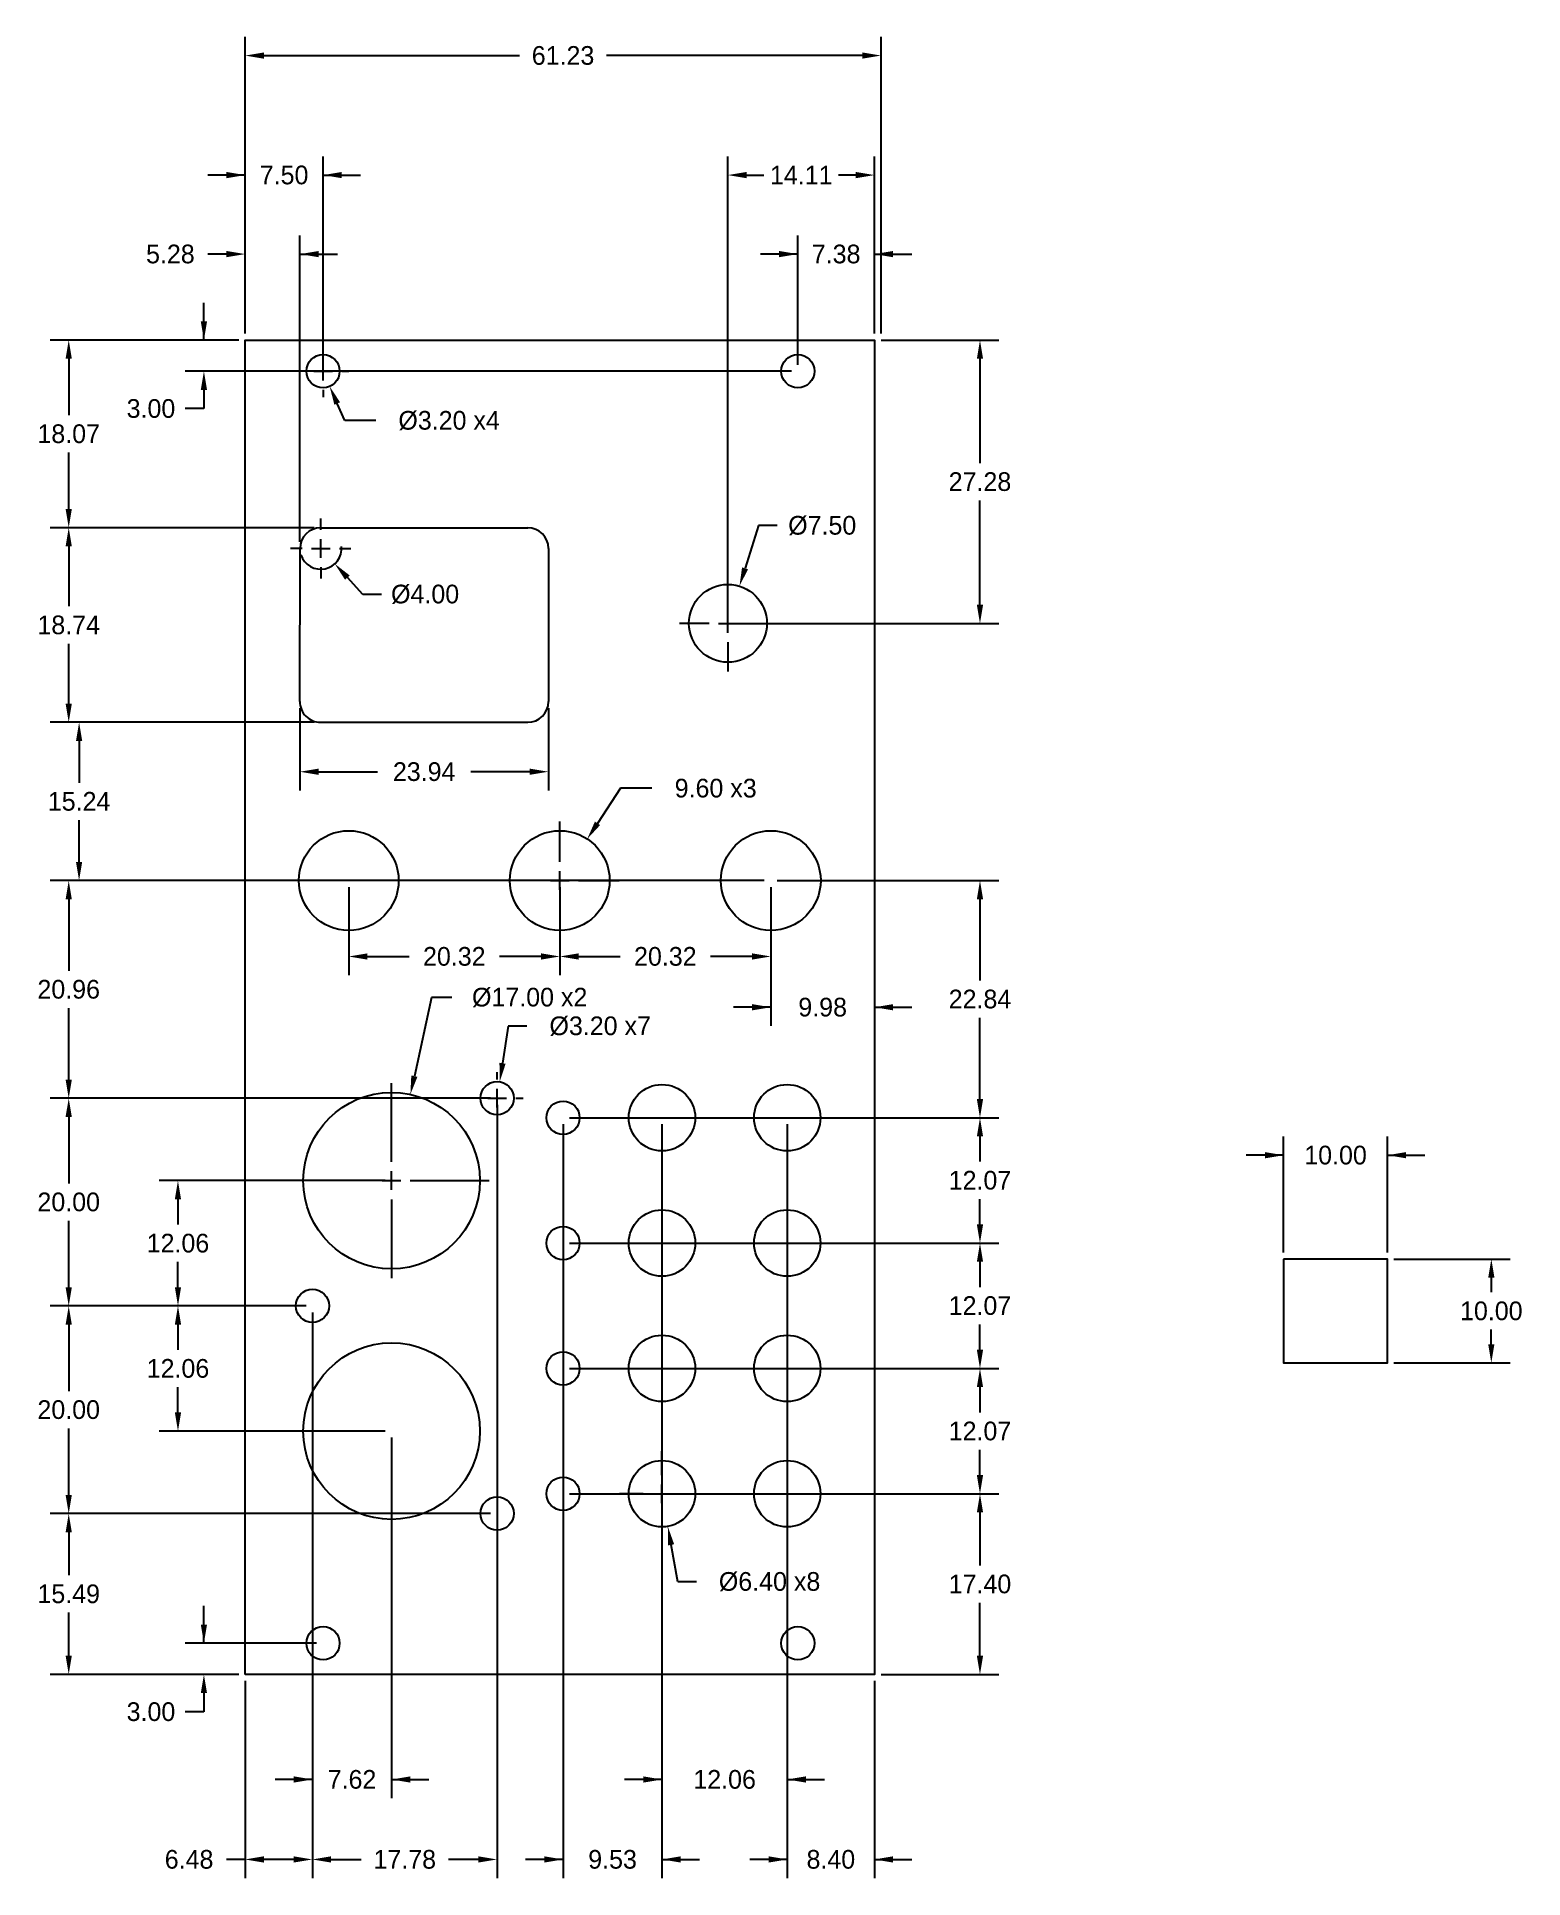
# Model space of a CAD drawing. Header units: millimetres. Extents: x -20 to 123, y -20 to 158.
import ezdxf

# ---------------------------------------------------------------- set-up
doc = ezdxf.new("R2010")
doc.units = ezdxf.units.MM
doc.header["$MEASUREMENT"] = 0
for name, color, linetype in [('Dimensions', 1, 'Continuous'), ('Panel', 7, 'Continuous'), ('ScaleHelp', 3, 'Continuous')]:
    doc.layers.add(name, color=color, linetype=linetype)
doc.dimstyles.get("Standard").update_dxf_attribs({"dimscale": 10, "dimtxt": 0.18, "dimasz": 0.18, "dimexe": 0.18, "dimexo": 0.0625, "dimgap": 0.09, "dimtad": 0, "dimtih": 1, "dimtoh": 1, "dimzin": 0, "dimdsep": 46, "dimtxsty": 'Standard', "dimcen": -0.09, "dimadec": 0, "dimazin": 0, "dimtfac": 1, "dimtdec": 4, "dimtofl": 0, "dimtmove": 0, "dimatfit": 3, "dimfxl": 1, "dimtolj": 1, "dimtzin": 0, "dimarcsym": 0})

# ---------------------------------------------------------------- blocks, each defined once
blk = doc.blocks.new('*D53')
at = {"layer": 'Defpoints', "color": 0}
for p in [(110, 50), (100, 40), (110, 40)]:
    blk.add_point(p, dxfattribs=at)
at = {"layer": 'ScaleHelp', "color": 0, "lineweight": -2}
for p, q in [((100, 40.625), (100, 51.8)), ((110, 40.625), (110, 51.8)), ((100, 50), (96.4, 50)), ((110, 50), (113.6, 50))]:
    blk.add_line(p, q, dxfattribs=at)
at = {"layer": 'ScaleHelp', "color": 0}
for points in [[(98.2, 49.7), (98.2, 50.3), (100, 50)], [(111.8, 50.3), (111.8, 49.7), (110, 50)]]:
    blk.add_solid(points, dxfattribs=at)
at = {"layer": 'ScaleHelp', "color": 0, "insert": (105, 50), "char_height": 1.8, "attachment_point": 5}
blk.add_mtext('\\A1;10.00', dxfattribs=at)
blk = doc.blocks.new('*D54')
at = {"layer": 'Defpoints', "color": 0}
for p in [(110, 40), (110, 30), (120, 30)]:
    blk.add_point(p, dxfattribs=at)
at = {"layer": 'ScaleHelp', "color": 0, "lineweight": -2}
for p, q in [((110.625, 40), (121.8, 40)), ((120, 38.2), (120, 36.8)), ((120, 31.8), (120, 33.2)), ((110.625, 30), (121.8, 30))]:
    blk.add_line(p, q, dxfattribs=at)
at = {"layer": 'ScaleHelp', "color": 0}
for points in [[(120.3, 38.2), (119.7, 38.2), (120, 40)], [(119.7, 31.8), (120.3, 31.8), (120, 30)]]:
    blk.add_solid(points, dxfattribs=at)
at = {"layer": 'ScaleHelp', "color": 0, "insert": (120, 35), "char_height": 1.8, "attachment_point": 5}
blk.add_mtext('\\A1;10.00', dxfattribs=at)
blk = doc.blocks.new('*D64')
at = {"layer": 'Defpoints', "color": 0}
for p in [(60.6, 136.78), (60.6, 128.5), (53.22, 125.5)]:
    blk.add_point(p, dxfattribs=at)
at = {"layer": 'Dimensions', "color": 0, "lineweight": -2}
for p, q in [((53.22, 126.12), (53.22, 138.58)), ((60.6, 129.12), (60.6, 138.58)), ((53.22, 136.78), (49.62, 136.78)), ((60.6, 136.78), (64.2, 136.78))]:
    blk.add_line(p, q, dxfattribs=at)
at = {"layer": 'Dimensions', "color": 0}
for points in [[(51.42, 136.48), (51.42, 137.08), (53.22, 136.78)], [(62.4, 137.08), (62.4, 136.48), (60.6, 136.78)]]:
    blk.add_solid(points, dxfattribs=at)
at = {"layer": 'Dimensions', "color": 0, "insert": (56.91, 136.78), "char_height": 1.8, "attachment_point": 5}
blk.add_mtext('\\A1;7.38', dxfattribs=at)
blk = doc.blocks.new('*D65')
at = {"layer": 'Defpoints', "color": 0}
for p in [(60.6, 144.39), (60.6, 128.5), (46.49, 101.22)]:
    blk.add_point(p, dxfattribs=at)
at = {"layer": 'Dimensions', "color": 0, "lineweight": -2}
for p, q in [((46.49, 101.84), (46.49, 146.19)), ((60.6, 129.12), (60.6, 146.19)), ((48.29, 144.39), (49.95, 144.39)), ((58.8, 144.39), (57.15, 144.39))]:
    blk.add_line(p, q, dxfattribs=at)
at = {"layer": 'Dimensions', "color": 0}
for points in [[(48.29, 144.69), (48.29, 144.09), (46.49, 144.39)], [(58.8, 144.09), (58.8, 144.69), (60.6, 144.39)]]:
    blk.add_solid(points, dxfattribs=at)
at = {"layer": 'Dimensions', "color": 0, "insert": (53.55, 144.39), "char_height": 1.8, "attachment_point": 5}
blk.add_mtext('\\A1;14.11', dxfattribs=at)
blk = doc.blocks.new('*D66')
at = {"layer": 'Defpoints', "color": 0}
for p in [(0, 136.78), (0, 128.5), (5.28, 108.43)]:
    blk.add_point(p, dxfattribs=at)
at = {"layer": 'Dimensions', "color": 0, "lineweight": -2}
for p, q in [((0, 129.12), (0, 138.58)), ((5.28, 109.06), (5.28, 138.58)), ((-1.8, 136.78), (-3.6, 136.78)), ((5.28, 136.78), (8.88, 136.78))]:
    blk.add_line(p, q, dxfattribs=at)
at = {"layer": 'Dimensions', "color": 0}
for points in [[(-1.8, 136.48), (-1.8, 137.08), (0, 136.78)], [(7.08, 137.08), (7.08, 136.48), (5.28, 136.78)]]:
    blk.add_solid(points, dxfattribs=at)
at = {"layer": 'Dimensions', "color": 0, "insert": (-7.2, 136.78), "char_height": 1.8, "attachment_point": 5}
blk.add_mtext('\\A1;5.28', dxfattribs=at)
blk = doc.blocks.new('*D67')
at = {"layer": 'Defpoints', "color": 0}
for p in [(7.5, 144.39), (0, 128.5), (7.5, 125.5)]:
    blk.add_point(p, dxfattribs=at)
at = {"layer": 'Dimensions', "color": 0, "lineweight": -2}
for p, q in [((0, 129.12), (0, 146.19)), ((7.5, 126.12), (7.5, 146.19)), ((0, 144.39), (-3.6, 144.39)), ((7.5, 144.39), (11.1, 144.39))]:
    blk.add_line(p, q, dxfattribs=at)
at = {"layer": 'Dimensions', "color": 0}
for points in [[(-1.8, 144.09), (-1.8, 144.69), (0, 144.39)], [(9.3, 144.69), (9.3, 144.09), (7.5, 144.39)]]:
    blk.add_solid(points, dxfattribs=at)
at = {"layer": 'Dimensions', "color": 0, "insert": (3.75, 144.39), "char_height": 1.8, "attachment_point": 5}
blk.add_mtext('\\A1;7.50', dxfattribs=at)
blk = doc.blocks.new('*D69')
at = {"layer": 'Defpoints', "color": 0}
for p in [(5.27, 93.69), (29.2, 93.69), (29.2, 86.93)]:
    blk.add_point(p, dxfattribs=at)
at = {"layer": 'Dimensions', "color": 0, "lineweight": -2}
for p, q in [((5.27, 93.06), (5.27, 85.13)), ((29.2, 93.06), (29.2, 85.13)), ((7.07, 86.93), (12.74, 86.93)), ((27.4, 86.93), (21.74, 86.93))]:
    blk.add_line(p, q, dxfattribs=at)
at = {"layer": 'Dimensions', "color": 0}
for points in [[(7.07, 87.23), (7.07, 86.63), (5.27, 86.93)], [(27.4, 86.63), (27.4, 87.23), (29.2, 86.93)]]:
    blk.add_solid(points, dxfattribs=at)
at = {"layer": 'Dimensions', "color": 0, "insert": (17.24, 86.93), "char_height": 1.8, "attachment_point": 5}
blk.add_mtext('\\A1;23.94', dxfattribs=at)
blk = doc.blocks.new('*D70')
at = {"layer": 'Defpoints', "color": 0}
for p in [(0, 128.5), (-3.97, 125.5), (53.22, 125.5)]:
    blk.add_point(p, dxfattribs=at)
at = {"layer": 'Dimensions', "color": 0, "lineweight": -2}
for p, q in [((-3.97, 128.5), (-3.97, 132.1)), ((-0.62, 128.5), (-5.77, 128.5)), ((52.6, 125.5), (-5.77, 125.5)), ((-3.97, 123.7), (-3.97, 121.9)), ((-3.97, 121.9), (-5.77, 121.9))]:
    blk.add_line(p, q, dxfattribs=at)
at = {"layer": 'Dimensions', "color": 0}
for points in [[(-4.27, 130.3), (-3.67, 130.3), (-3.97, 128.5)], [(-3.67, 123.7), (-4.27, 123.7), (-3.97, 125.5)]]:
    blk.add_solid(points, dxfattribs=at)
at = {"layer": 'Dimensions', "color": 0, "insert": (-9.07, 121.9), "char_height": 1.8, "attachment_point": 5}
blk.add_mtext('\\A1;3.00', dxfattribs=at)
blk = doc.blocks.new('*D71')
at = {"layer": 'Defpoints', "color": 0}
for p in [(60.6, 128.5), (70.76, 128.5), (46.49, 101.22)]:
    blk.add_point(p, dxfattribs=at)
at = {"layer": 'Dimensions', "color": 0, "lineweight": -2}
for p, q in [((61.23, 128.5), (72.56, 128.5)), ((70.76, 126.7), (70.76, 116.66)), ((70.76, 103.02), (70.76, 113.06)), ((47.11, 101.22), (72.56, 101.22))]:
    blk.add_line(p, q, dxfattribs=at)
at = {"layer": 'Dimensions', "color": 0}
for points in [[(71.06, 126.7), (70.46, 126.7), (70.76, 128.5)], [(70.46, 103.02), (71.06, 103.02), (70.76, 101.22)]]:
    blk.add_solid(points, dxfattribs=at)
at = {"layer": 'Dimensions', "color": 0, "insert": (70.76, 114.86), "char_height": 1.8, "attachment_point": 5}
blk.add_mtext('\\A1;27.28', dxfattribs=at)
blk = doc.blocks.new('*D72')
at = {"layer": 'Defpoints', "color": 0}
for p in [(0, 128.5), (-16.99, 110.43), (7.28, 110.43)]:
    blk.add_point(p, dxfattribs=at)
at = {"layer": 'Dimensions', "color": 0, "lineweight": -2}
for p, q in [((-0.62, 128.5), (-18.79, 128.5)), ((-16.99, 126.7), (-16.99, 121.27)), ((-16.99, 112.23), (-16.99, 117.67)), ((6.66, 110.43), (-18.79, 110.43))]:
    blk.add_line(p, q, dxfattribs=at)
at = {"layer": 'Dimensions', "color": 0}
for points in [[(-16.69, 126.7), (-17.29, 126.7), (-16.99, 128.5)], [(-17.29, 112.23), (-16.69, 112.23), (-16.99, 110.43)]]:
    blk.add_solid(points, dxfattribs=at)
at = {"layer": 'Dimensions', "color": 0, "insert": (-16.99, 119.47), "char_height": 1.8, "attachment_point": 5}
blk.add_mtext('\\A1;18.07', dxfattribs=at)
blk = doc.blocks.new('*D73')
at = {"layer": 'Defpoints', "color": 0}
for p in [(4.28, 110.43), (-16.99, 91.69), (7.27, 91.69)]:
    blk.add_point(p, dxfattribs=at)
at = {"layer": 'Dimensions', "color": 0, "lineweight": -2}
for p, q in [((3.66, 110.43), (-18.79, 110.43)), ((-16.99, 108.63), (-16.99, 102.86)), ((-16.99, 93.49), (-16.99, 99.26)), ((6.64, 91.69), (-18.79, 91.69))]:
    blk.add_line(p, q, dxfattribs=at)
at = {"layer": 'Dimensions', "color": 0}
for points in [[(-16.69, 108.63), (-17.29, 108.63), (-16.99, 110.43)], [(-17.29, 93.49), (-16.69, 93.49), (-16.99, 91.69)]]:
    blk.add_solid(points, dxfattribs=at)
at = {"layer": 'Dimensions', "color": 0, "insert": (-16.99, 101.06), "char_height": 1.8, "attachment_point": 5}
blk.add_mtext('\\A1;18.74', dxfattribs=at)
blk = doc.blocks.new('*D74')
at = {"layer": 'Defpoints', "color": 0}
for p in [(7.27, 91.69), (-15.99, 76.45), (50.62, 76.45)]:
    blk.add_point(p, dxfattribs=at)
at = {"layer": 'Dimensions', "color": 0, "lineweight": -2}
for p, q in [((6.64, 91.69), (-17.79, 91.69)), ((-15.99, 89.89), (-15.99, 85.87)), ((-15.99, 78.25), (-15.99, 82.27)), ((49.99, 76.45), (-17.79, 76.45))]:
    blk.add_line(p, q, dxfattribs=at)
at = {"layer": 'Dimensions', "color": 0}
for points in [[(-15.69, 89.89), (-16.29, 89.89), (-15.99, 91.69)], [(-16.29, 78.25), (-15.69, 78.25), (-15.99, 76.45)]]:
    blk.add_solid(points, dxfattribs=at)
at = {"layer": 'Dimensions', "color": 0, "insert": (-15.99, 84.07), "char_height": 1.8, "attachment_point": 5}
blk.add_mtext('\\A1;15.24', dxfattribs=at)
blk = doc.blocks.new('*D77')
at = {"layer": 'Defpoints', "color": 0}
for p in [(50.62, 76.45), (-16.99, 55.49), (24.26, 55.49)]:
    blk.add_point(p, dxfattribs=at)
at = {"layer": 'Dimensions', "color": 0, "lineweight": -2}
for p, q in [((49.99, 76.45), (-18.79, 76.45)), ((-16.99, 74.65), (-16.99, 67.77)), ((-16.99, 57.29), (-16.99, 64.17)), ((23.64, 55.49), (-18.79, 55.49))]:
    blk.add_line(p, q, dxfattribs=at)
at = {"layer": 'Dimensions', "color": 0}
for points in [[(-16.69, 74.65), (-17.29, 74.65), (-16.99, 76.45)], [(-17.29, 57.29), (-16.69, 57.29), (-16.99, 55.49)]]:
    blk.add_solid(points, dxfattribs=at)
at = {"layer": 'Dimensions', "color": 0, "insert": (-16.99, 65.97), "char_height": 1.8, "attachment_point": 5}
blk.add_mtext('\\A1;20.96', dxfattribs=at)
blk = doc.blocks.new('*D78')
at = {"layer": 'Defpoints', "color": 0}
for p in [(24.26, 55.49), (-16.99, 35.49), (6.48, 35.49)]:
    blk.add_point(p, dxfattribs=at)
at = {"layer": 'Dimensions', "color": 0, "lineweight": -2}
for p, q in [((23.64, 55.49), (-18.79, 55.49)), ((-16.99, 53.69), (-16.99, 47.29)), ((-16.99, 37.29), (-16.99, 43.69)), ((5.86, 35.49), (-18.79, 35.49))]:
    blk.add_line(p, q, dxfattribs=at)
at = {"layer": 'Dimensions', "color": 0}
for points in [[(-16.69, 53.69), (-17.29, 53.69), (-16.99, 55.49)], [(-17.29, 37.29), (-16.69, 37.29), (-16.99, 35.49)]]:
    blk.add_solid(points, dxfattribs=at)
at = {"layer": 'Dimensions', "color": 0, "insert": (-16.99, 45.49), "char_height": 1.8, "attachment_point": 5}
blk.add_mtext('\\A1;20.00', dxfattribs=at)
blk = doc.blocks.new('*D79')
at = {"layer": 'Defpoints', "color": 0}
for p in [(6.48, 35.49), (-16.99, 15.49), (24.26, 15.49)]:
    blk.add_point(p, dxfattribs=at)
at = {"layer": 'Dimensions', "color": 0, "lineweight": -2}
for p, q in [((5.86, 35.49), (-18.79, 35.49)), ((-16.99, 33.69), (-16.99, 27.29)), ((-16.99, 17.29), (-16.99, 23.69)), ((23.64, 15.49), (-18.79, 15.49))]:
    blk.add_line(p, q, dxfattribs=at)
at = {"layer": 'Dimensions', "color": 0}
for points in [[(-16.69, 33.69), (-17.29, 33.69), (-16.99, 35.49)], [(-17.29, 17.29), (-16.69, 17.29), (-16.99, 15.49)]]:
    blk.add_solid(points, dxfattribs=at)
at = {"layer": 'Dimensions', "color": 0, "insert": (-16.99, 25.49), "char_height": 1.8, "attachment_point": 5}
blk.add_mtext('\\A1;20.00', dxfattribs=at)
blk = doc.blocks.new('*D80')
at = {"layer": 'Defpoints', "color": 0}
for p in [(-16.99, 15.49), (-16.99, 0), (0, 0)]:
    blk.add_point(p, dxfattribs=at)
at = {"layer": 'Dimensions', "color": 0, "lineweight": -2}
for p, q in [((-17.62, 15.49), (-18.79, 15.49)), ((-16.99, 13.69), (-16.99, 9.55)), ((-16.99, 1.8), (-16.99, 5.95)), ((-0.62, 0), (-18.79, 0))]:
    blk.add_line(p, q, dxfattribs=at)
at = {"layer": 'Dimensions', "color": 0}
for points in [[(-16.69, 13.69), (-17.29, 13.69), (-16.99, 15.49)], [(-17.29, 1.8), (-16.69, 1.8), (-16.99, 0)]]:
    blk.add_solid(points, dxfattribs=at)
at = {"layer": 'Dimensions', "color": 0, "insert": (-16.99, 7.75), "char_height": 1.8, "attachment_point": 5}
blk.add_mtext('\\A1;15.49', dxfattribs=at)
blk = doc.blocks.new('*D81')
at = {"layer": 'Defpoints', "color": 0}
for p in [(7.5, 3), (-3.97, 0), (0, 0)]:
    blk.add_point(p, dxfattribs=at)
at = {"layer": 'Dimensions', "color": 0, "lineweight": -2}
for p, q in [((-3.97, 3), (-3.97, 6.6)), ((6.88, 3), (-5.77, 3)), ((-0.62, 0), (-5.77, 0)), ((-3.97, -1.8), (-3.97, -3.6)), ((-3.97, -3.6), (-5.77, -3.6))]:
    blk.add_line(p, q, dxfattribs=at)
at = {"layer": 'Dimensions', "color": 0}
for points in [[(-4.27, 4.8), (-3.67, 4.8), (-3.97, 3)], [(-3.67, -1.8), (-4.27, -1.8), (-3.97, 0)]]:
    blk.add_solid(points, dxfattribs=at)
at = {"layer": 'Dimensions', "color": 0, "insert": (-9.07, -3.6), "char_height": 1.8, "attachment_point": 5}
blk.add_mtext('\\A1;3.00', dxfattribs=at)
blk = doc.blocks.new('*D82')
at = {"layer": 'Defpoints', "color": 0}
for p in [(-6.47, 35.49), (6.48, 35.49), (14.1, 23.43)]:
    blk.add_point(p, dxfattribs=at)
at = {"layer": 'Dimensions', "color": 0, "lineweight": -2}
for p, q in [((5.86, 35.49), (-8.27, 35.49)), ((-6.47, 33.69), (-6.47, 31.26)), ((-6.47, 25.23), (-6.47, 27.66)), ((13.47, 23.43), (-8.27, 23.43))]:
    blk.add_line(p, q, dxfattribs=at)
at = {"layer": 'Dimensions', "color": 0}
for points in [[(-6.17, 33.69), (-6.77, 33.69), (-6.47, 35.49)], [(-6.77, 25.23), (-6.17, 25.23), (-6.47, 23.43)]]:
    blk.add_solid(points, dxfattribs=at)
at = {"layer": 'Dimensions', "color": 0, "insert": (-6.47, 29.46), "char_height": 1.8, "attachment_point": 5}
blk.add_mtext('\\A1;12.06', dxfattribs=at)
blk = doc.blocks.new('*D83')
at = {"layer": 'Defpoints', "color": 0}
for p in [(-6.47, 47.55), (14.1, 47.55), (6.48, 35.49)]:
    blk.add_point(p, dxfattribs=at)
at = {"layer": 'Dimensions', "color": 0, "lineweight": -2}
for p, q in [((13.47, 47.55), (-8.27, 47.55)), ((-6.47, 45.75), (-6.47, 43.32)), ((-6.47, 37.29), (-6.47, 39.72)), ((5.86, 35.49), (-8.27, 35.49))]:
    blk.add_line(p, q, dxfattribs=at)
at = {"layer": 'Dimensions', "color": 0}
for points in [[(-6.17, 45.75), (-6.77, 45.75), (-6.47, 47.55)], [(-6.77, 37.29), (-6.17, 37.29), (-6.47, 35.49)]]:
    blk.add_solid(points, dxfattribs=at)
at = {"layer": 'Dimensions', "color": 0, "insert": (-6.47, 41.52), "char_height": 1.8, "attachment_point": 5}
blk.add_mtext('\\A1;12.06', dxfattribs=at)
blk = doc.blocks.new('*D84')
at = {"layer": 'Defpoints', "color": 0}
for p in [(30.61, 17.4), (60.6, 0), (70.76, 0)]:
    blk.add_point(p, dxfattribs=at)
at = {"layer": 'Dimensions', "color": 0, "lineweight": -2}
for p, q in [((31.23, 17.4), (72.56, 17.4)), ((70.76, 15.6), (70.76, 10.5)), ((70.76, 1.8), (70.76, 6.9)), ((61.23, 0), (72.56, 0))]:
    blk.add_line(p, q, dxfattribs=at)
at = {"layer": 'Dimensions', "color": 0}
for points in [[(71.06, 15.6), (70.46, 15.6), (70.76, 17.4)], [(70.46, 1.8), (71.06, 1.8), (70.76, 0)]]:
    blk.add_solid(points, dxfattribs=at)
at = {"layer": 'Dimensions', "color": 0, "insert": (70.76, 8.7), "char_height": 1.8, "attachment_point": 5}
blk.add_mtext('\\A1;17.40', dxfattribs=at)
blk = doc.blocks.new('*D85')
at = {"layer": 'Defpoints', "color": 0}
for p in [(30.61, 29.47), (52.2, 17.4), (70.76, 17.4)]:
    blk.add_point(p, dxfattribs=at)
at = {"layer": 'Dimensions', "color": 0, "lineweight": -2}
for p, q in [((31.23, 29.47), (72.56, 29.47)), ((70.76, 27.67), (70.76, 25.23)), ((70.76, 19.2), (70.76, 21.64)), ((52.83, 17.4), (72.56, 17.4))]:
    blk.add_line(p, q, dxfattribs=at)
at = {"layer": 'Dimensions', "color": 0}
for points in [[(71.06, 27.67), (70.46, 27.67), (70.76, 29.47)], [(70.46, 19.2), (71.06, 19.2), (70.76, 17.4)]]:
    blk.add_solid(points, dxfattribs=at)
at = {"layer": 'Dimensions', "color": 0, "insert": (70.76, 23.43), "char_height": 1.8, "attachment_point": 5}
blk.add_mtext('\\A1;12.07', dxfattribs=at)
blk = doc.blocks.new('*D86')
at = {"layer": 'Defpoints', "color": 0}
for p in [(30.61, 41.54), (52.2, 29.47), (70.76, 29.47)]:
    blk.add_point(p, dxfattribs=at)
at = {"layer": 'Dimensions', "color": 0, "lineweight": -2}
for p, q in [((31.23, 41.54), (72.56, 41.54)), ((70.76, 39.74), (70.76, 37.3)), ((70.76, 31.27), (70.76, 33.7)), ((52.83, 29.47), (72.56, 29.47))]:
    blk.add_line(p, q, dxfattribs=at)
at = {"layer": 'Dimensions', "color": 0}
for points in [[(71.06, 39.74), (70.46, 39.74), (70.76, 41.54)], [(70.46, 31.27), (71.06, 31.27), (70.76, 29.47)]]:
    blk.add_solid(points, dxfattribs=at)
at = {"layer": 'Dimensions', "color": 0, "insert": (70.76, 35.51), "char_height": 1.8, "attachment_point": 5}
blk.add_mtext('\\A1;12.07', dxfattribs=at)
blk = doc.blocks.new('*D87')
at = {"layer": 'Defpoints', "color": 0}
for p in [(30.61, 53.61), (52.2, 41.54), (70.76, 41.54)]:
    blk.add_point(p, dxfattribs=at)
at = {"layer": 'Dimensions', "color": 0, "lineweight": -2}
for p, q in [((31.23, 53.61), (72.56, 53.61)), ((70.76, 51.81), (70.76, 49.38)), ((70.76, 43.34), (70.76, 45.78)), ((52.83, 41.54), (72.56, 41.54))]:
    blk.add_line(p, q, dxfattribs=at)
at = {"layer": 'Dimensions', "color": 0}
for points in [[(71.06, 51.81), (70.46, 51.81), (70.76, 53.61)], [(70.46, 43.34), (71.06, 43.34), (70.76, 41.54)]]:
    blk.add_solid(points, dxfattribs=at)
at = {"layer": 'Dimensions', "color": 0, "insert": (70.76, 47.58), "char_height": 1.8, "attachment_point": 5}
blk.add_mtext('\\A1;12.07', dxfattribs=at)
blk = doc.blocks.new('*D88')
at = {"layer": 'Defpoints', "color": 0}
for p in [(50.62, 76.45), (30.61, 53.61), (70.76, 53.61)]:
    blk.add_point(p, dxfattribs=at)
at = {"layer": 'Dimensions', "color": 0, "lineweight": -2}
for p, q in [((51.24, 76.45), (72.56, 76.45)), ((70.76, 74.65), (70.76, 66.83)), ((70.76, 55.41), (70.76, 63.23)), ((31.23, 53.61), (72.56, 53.61))]:
    blk.add_line(p, q, dxfattribs=at)
at = {"layer": 'Dimensions', "color": 0}
for points in [[(71.06, 74.65), (70.46, 74.65), (70.76, 76.45)], [(70.46, 55.41), (71.06, 55.41), (70.76, 53.61)]]:
    blk.add_solid(points, dxfattribs=at)
at = {"layer": 'Dimensions', "color": 0, "insert": (70.76, 65.03), "char_height": 1.8, "attachment_point": 5}
blk.add_mtext('\\A1;22.84', dxfattribs=at)
blk = doc.blocks.new('*D89')
at = {"layer": 'Defpoints', "color": 0}
for p in [(61.23, 155.9), (0, 128.5), (61.23, 128.5)]:
    blk.add_point(p, dxfattribs=at)
at = {"layer": 'Dimensions', "color": 0, "lineweight": -2}
for p, q in [((0, 129.12), (0, 157.7)), ((61.23, 129.12), (61.23, 157.7)), ((1.8, 155.9), (26.41, 155.9)), ((59.43, 155.9), (34.81, 155.9))]:
    blk.add_line(p, q, dxfattribs=at)
at = {"layer": 'Dimensions', "color": 0}
for points in [[(1.8, 156.2), (1.8, 155.6), (0, 155.9)], [(59.43, 155.6), (59.43, 156.2), (61.23, 155.9)]]:
    blk.add_solid(points, dxfattribs=at)
at = {"layer": 'Dimensions', "color": 0, "insert": (30.61, 155.9), "char_height": 1.8, "attachment_point": 5}
blk.add_mtext('\\A1;61.23', dxfattribs=at)
blk = doc.blocks.new('*D92')
at = {"layer": 'Defpoints', "color": 0}
for p in [(6.48, 35.49), (0, 0), (0, -17.82)]:
    blk.add_point(p, dxfattribs=at)
at = {"layer": 'Dimensions', "color": 0, "lineweight": -2}
for p, q in [((6.48, 34.86), (6.48, -19.62)), ((0, -0.62), (0, -19.62)), ((0, -17.82), (-1.8, -17.82)), ((4.68, -17.82), (1.8, -17.82))]:
    blk.add_line(p, q, dxfattribs=at)
at = {"layer": 'Dimensions', "color": 0}
for points in [[(1.8, -17.52), (1.8, -18.12), (0, -17.82)], [(4.68, -18.12), (4.68, -17.52), (6.48, -17.82)]]:
    blk.add_solid(points, dxfattribs=at)
at = {"layer": 'Dimensions', "color": 0, "insert": (-5.4, -17.82), "char_height": 1.8, "attachment_point": 5}
blk.add_mtext('\\A1;6.48', dxfattribs=at)
blk = doc.blocks.new('*D93')
at = {"layer": 'Defpoints', "color": 0}
for p in [(24.26, 55.49), (6.48, 34.86), (6.48, -17.82)]:
    blk.add_point(p, dxfattribs=at)
at = {"layer": 'Dimensions', "color": 0, "lineweight": -2}
for p, q in [((24.26, 54.86), (24.26, -19.62)), ((6.48, 34.24), (6.48, -19.62)), ((8.28, -17.82), (11.17, -17.82)), ((22.46, -17.82), (19.57, -17.82))]:
    blk.add_line(p, q, dxfattribs=at)
at = {"layer": 'Dimensions', "color": 0}
for points in [[(8.28, -17.52), (8.28, -18.12), (6.48, -17.82)], [(22.46, -18.12), (22.46, -17.52), (24.26, -17.82)]]:
    blk.add_solid(points, dxfattribs=at)
at = {"layer": 'Dimensions', "color": 0, "insert": (15.37, -17.82), "char_height": 1.8, "attachment_point": 5}
blk.add_mtext('\\A1;17.78', dxfattribs=at)
blk = doc.blocks.new('*D94')
at = {"layer": 'Defpoints', "color": 0}
for p in [(6.48, 35.49), (14.1, 23.43), (14.1, -10.12)]:
    blk.add_point(p, dxfattribs=at)
at = {"layer": 'Dimensions', "color": 0, "lineweight": -2}
for p, q in [((6.48, 34.86), (6.48, -11.92)), ((14.1, 22.8), (14.1, -11.92)), ((6.48, -10.12), (2.88, -10.12)), ((14.1, -10.12), (17.7, -10.12))]:
    blk.add_line(p, q, dxfattribs=at)
at = {"layer": 'Dimensions', "color": 0}
for points in [[(4.68, -10.42), (4.68, -9.82), (6.48, -10.12)], [(15.9, -9.82), (15.9, -10.42), (14.1, -10.12)]]:
    blk.add_solid(points, dxfattribs=at)
at = {"layer": 'Dimensions', "color": 0, "insert": (10.29, -10.12), "char_height": 1.8, "attachment_point": 5}
blk.add_mtext('\\A1;7.62', dxfattribs=at)
blk = doc.blocks.new('*D95')
at = {"layer": 'Defpoints', "color": 0}
for p in [(52.2, 53.61), (60.6, 0), (52.2, -17.82)]:
    blk.add_point(p, dxfattribs=at)
at = {"layer": 'Dimensions', "color": 0, "lineweight": -2}
for p, q in [((52.2, 52.98), (52.2, -19.62)), ((60.6, -0.62), (60.6, -19.62)), ((52.2, -17.82), (48.6, -17.82)), ((60.6, -17.82), (64.2, -17.82))]:
    blk.add_line(p, q, dxfattribs=at)
at = {"layer": 'Dimensions', "color": 0}
for points in [[(50.4, -18.12), (50.4, -17.52), (52.2, -17.82)], [(62.4, -17.52), (62.4, -18.12), (60.6, -17.82)]]:
    blk.add_solid(points, dxfattribs=at)
at = {"layer": 'Dimensions', "color": 0, "insert": (56.4, -17.82), "char_height": 1.8, "attachment_point": 5}
blk.add_mtext('\\A1;8.40', dxfattribs=at)
blk = doc.blocks.new('*D96')
at = {"layer": 'Defpoints', "color": 0}
for p in [(40.14, 53.61), (52.2, 17.4), (52.2, -10.12)]:
    blk.add_point(p, dxfattribs=at)
at = {"layer": 'Dimensions', "color": 0, "lineweight": -2}
for p, q in [((40.14, 52.98), (40.14, -11.92)), ((52.2, 16.77), (52.2, -11.92)), ((40.14, -10.12), (36.54, -10.12)), ((52.2, -10.12), (55.8, -10.12))]:
    blk.add_line(p, q, dxfattribs=at)
at = {"layer": 'Dimensions', "color": 0}
for points in [[(38.34, -10.42), (38.34, -9.82), (40.14, -10.12)], [(54, -9.82), (54, -10.42), (52.2, -10.12)]]:
    blk.add_solid(points, dxfattribs=at)
at = {"layer": 'Dimensions', "color": 0, "insert": (46.17, -10.12), "char_height": 1.8, "attachment_point": 5}
blk.add_mtext('\\A1;12.06', dxfattribs=at)
blk = doc.blocks.new('*D97')
at = {"layer": 'Defpoints', "color": 0}
for p in [(30.61, 53.61), (40.14, 17.4), (40.14, -17.82)]:
    blk.add_point(p, dxfattribs=at)
at = {"layer": 'Dimensions', "color": 0, "lineweight": -2}
for p, q in [((30.61, 52.98), (30.61, -19.62)), ((40.14, 16.77), (40.14, -19.62)), ((30.61, -17.82), (27.01, -17.82)), ((40.14, -17.82), (43.74, -17.82))]:
    blk.add_line(p, q, dxfattribs=at)
at = {"layer": 'Dimensions', "color": 0}
for points in [[(28.81, -18.12), (28.81, -17.52), (30.61, -17.82)], [(41.94, -17.52), (41.94, -18.12), (40.14, -17.82)]]:
    blk.add_solid(points, dxfattribs=at)
at = {"layer": 'Dimensions', "color": 0, "insert": (35.38, -17.82), "char_height": 1.8, "attachment_point": 5}
blk.add_mtext('\\A1;9.53', dxfattribs=at)
blk = doc.blocks.new('*D98')
at = {"layer": 'Defpoints', "color": 0}
for p in [(50.62, 76.45), (60.6, 76.45), (60.6, 64.25)]:
    blk.add_point(p, dxfattribs=at)
at = {"layer": 'Dimensions', "color": 0, "lineweight": -2}
for p, q in [((50.62, 75.825), (50.62, 62.45)), ((60.6, 75.825), (60.6, 62.45)), ((50.62, 64.25), (47.02, 64.25)), ((60.6, 64.25), (64.2, 64.25))]:
    blk.add_line(p, q, dxfattribs=at)
at = {"layer": 'Dimensions', "color": 0}
for points in [[(48.82, 63.95), (48.82, 64.55), (50.62, 64.25)], [(62.4, 64.55), (62.4, 63.95), (60.6, 64.25)]]:
    blk.add_solid(points, dxfattribs=at)
at = {"layer": 'Dimensions', "color": 0, "insert": (55.61, 64.25), "char_height": 1.8, "attachment_point": 5}
blk.add_mtext('\\A1;9.98', dxfattribs=at)
blk = doc.blocks.new('*D99')
at = {"layer": 'Defpoints', "color": 0}
for p in [(30.3, 76.45), (50.62, 76.45), (50.62, 69.1375)]:
    blk.add_point(p, dxfattribs=at)
at = {"layer": 'Dimensions', "color": 0, "lineweight": -2}
for p, q in [((30.3, 75.825), (30.3, 67.3375)), ((50.62, 75.825), (50.62, 67.3375)), ((32.1, 69.1375), (36.11, 69.1375)), ((48.82, 69.1375), (44.81, 69.1375))]:
    blk.add_line(p, q, dxfattribs=at)
at = {"layer": 'Dimensions', "color": 0}
for points in [[(32.1, 69.4375), (32.1, 68.8375), (30.3, 69.1375)], [(48.82, 68.8375), (48.82, 69.4375), (50.62, 69.1375)]]:
    blk.add_solid(points, dxfattribs=at)
at = {"layer": 'Dimensions', "color": 0, "insert": (40.46, 69.1375), "char_height": 1.8, "attachment_point": 5}
blk.add_mtext('\\A1;20.32', dxfattribs=at)
blk = doc.blocks.new('*D100')
at = {"layer": 'Defpoints', "color": 0}
for p in [(9.98, 76.45), (30.3, 76.45), (9.98, 69.1375)]:
    blk.add_point(p, dxfattribs=at)
at = {"layer": 'Dimensions', "color": 0, "lineweight": -2}
for p, q in [((9.98, 75.825), (9.98, 67.3375)), ((30.3, 75.825), (30.3, 67.3375)), ((11.78, 69.1375), (15.79, 69.1375)), ((28.5, 69.1375), (24.49, 69.1375))]:
    blk.add_line(p, q, dxfattribs=at)
at = {"layer": 'Dimensions', "color": 0}
for points in [[(11.78, 69.4375), (11.78, 68.8375), (9.98, 69.1375)], [(28.5, 68.8375), (28.5, 69.4375), (30.3, 69.1375)]]:
    blk.add_solid(points, dxfattribs=at)
at = {"layer": 'Dimensions', "color": 0, "insert": (20.14, 69.1375), "char_height": 1.8, "attachment_point": 5}
blk.add_mtext('\\A1;20.32', dxfattribs=at)
blk = doc.blocks.new('*D101')
at = {"layer": 'Defpoints', "color": 0}
for p in [(6.86, 126.96), (8.14, 124.04)]:
    blk.add_point(p, dxfattribs=at)
at = {"layer": 'Dimensions', "color": 0, "lineweight": -2}
for p, q in [((7.5, 127.3), (7.5, 128)), ((7.5, 124.6), (7.5, 126.4)), ((5.7, 125.5), (5, 125.5)), ((6.6, 125.5), (8.4, 125.5)), ((9.3, 125.5), (10, 125.5)), ((7.5, 123.7), (7.5, 123)), ((9.59, 120.74), (8.87, 122.39)), ((12.59, 120.74), (9.59, 120.74))]:
    blk.add_line(p, q, dxfattribs=at)
at = {"layer": 'Dimensions', "color": 0}
blk.add_solid([(9.14, 122.51), (8.59, 122.27), (8.14, 124.04)], dxfattribs=at)
at = {"layer": 'Dimensions', "color": 0, "insert": (19.64, 120.74), "char_height": 1.8, "attachment_point": 5}
blk.add_mtext('\\A1;%%c3.20 x4', dxfattribs=at)
blk = doc.blocks.new('*D102')
at = {"layer": 'Defpoints', "color": 0}
for p in [(47.6, 104.8), (45.38, 97.64)]:
    blk.add_point(p, dxfattribs=at)
at = {"layer": 'Dimensions', "color": 0, "lineweight": -2}
for p, q in [((49.42, 110.63), (48.14, 106.52)), ((51.22, 110.63), (49.42, 110.63)), ((46.49, 103.02), (46.49, 105.87)), ((44.69, 101.22), (41.84, 101.22)), ((45.59, 101.22), (47.39, 101.22)), ((46.49, 100.32), (46.49, 102.12)), ((48.29, 101.22), (51.14, 101.22)), ((46.49, 99.42), (46.49, 96.57))]:
    blk.add_line(p, q, dxfattribs=at)
at = {"layer": 'Dimensions', "color": 0}
blk.add_solid([(47.85, 106.61), (48.42, 106.43), (47.6, 104.8)], dxfattribs=at)
at = {"layer": 'Dimensions', "color": 0, "insert": (55.57, 110.63), "char_height": 1.8, "attachment_point": 5}
blk.add_mtext('\\A1;%%c7.50', dxfattribs=at)
blk = doc.blocks.new('*D103')
at = {"layer": 'Defpoints', "color": 0}
for p in [(5.93, 109.91), (8.63, 106.95)]:
    blk.add_point(p, dxfattribs=at)
at = {"layer": 'Dimensions', "color": 0, "lineweight": -2}
for p, q in [((7.28, 110.23), (7.28, 111.33)), ((5.48, 108.43), (4.38, 108.43)), ((6.38, 108.43), (8.18, 108.43)), ((7.28, 107.53), (7.28, 109.33)), ((9.08, 108.43), (10.18, 108.43)), ((7.28, 106.63), (7.28, 105.53)), ((11.33, 104.01), (9.85, 105.62)), ((13.13, 104.01), (11.33, 104.01))]:
    blk.add_line(p, q, dxfattribs=at)
blk.add_arc((7.28, 108.43), 2, 197.9175, 5.9054, dxfattribs=at)
at = {"layer": 'Dimensions', "color": 0}
blk.add_solid([(10.07, 105.83), (9.62, 105.42), (8.63, 106.95)], dxfattribs=at)
at = {"layer": 'Dimensions', "color": 0, "insert": (17.33, 104.01), "char_height": 1.8, "attachment_point": 5}
blk.add_mtext('\\A1;%%c4.00', dxfattribs=at)
blk = doc.blocks.new('*D104')
at = {"layer": 'Defpoints', "color": 0}
for p in [(32.94, 80.46), (27.66, 72.44)]:
    blk.add_point(p, dxfattribs=at)
at = {"layer": 'Dimensions', "color": 0, "lineweight": -2}
for p, q in [((36.16, 85.34), (33.93, 81.96)), ((39.16, 85.34), (36.16, 85.34))]:
    blk.add_line(p, q, dxfattribs=at)
at = {"layer": 'Dimensions', "color": 0}
for p, q in [((30.3, 78.25), (30.3, 82.15)), ((28.5, 76.45), (24.6, 76.45)), ((29.4, 76.45), (31.2, 76.45)), ((30.3, 75.55), (30.3, 77.35)), ((32.1, 76.45), (36, 76.45)), ((30.3, 74.65), (30.3, 70.75))]:
    blk.add_line(p, q, dxfattribs=at)
blk.add_solid([(33.68, 82.13), (34.18, 81.79), (32.94, 80.46)], dxfattribs=at)
at = {"layer": 'Dimensions', "color": 0, "insert": (45.31, 85.34), "char_height": 1.8, "attachment_point": 5}
blk.add_mtext('\\A1;9.60 x3', dxfattribs=at)
blk = doc.blocks.new('*D106')
at = {"layer": 'Defpoints', "color": 0}
for p in [(24.51, 57.07), (24.01, 53.91)]:
    blk.add_point(p, dxfattribs=at)
at = {"layer": 'Dimensions', "color": 0, "lineweight": -2}
for p, q in [((25.34, 62.43), (24.78, 58.85)), ((27.14, 62.43), (25.34, 62.43)), ((24.26, 57.29), (24.26, 57.99)), ((22.46, 55.49), (21.76, 55.49)), ((23.36, 55.49), (25.16, 55.49)), ((24.26, 54.59), (24.26, 56.39)), ((26.06, 55.49), (26.76, 55.49)), ((24.26, 53.69), (24.26, 52.99))]:
    blk.add_line(p, q, dxfattribs=at)
at = {"layer": 'Dimensions', "color": 0}
blk.add_solid([(24.49, 58.9), (25.08, 58.8), (24.51, 57.07)], dxfattribs=at)
at = {"layer": 'Dimensions', "color": 0, "insert": (34.19, 62.43), "char_height": 1.8, "attachment_point": 5}
blk.add_mtext('\\A1;%%c3.20 x7', dxfattribs=at)
blk = doc.blocks.new('*D107')
at = {"layer": 'Defpoints', "color": 0}
for p in [(15.91, 55.85), (12.29, 39.25)]:
    blk.add_point(p, dxfattribs=at)
at = {"layer": 'Dimensions', "color": 0, "lineweight": -2}
for p, q in [((17.95, 65.19), (16.3, 57.61)), ((19.9, 65.19), (17.95, 65.19)), ((14.1, 49.35), (14.1, 56.95)), ((14.1, 46.65), (14.1, 48.45)), ((12.3, 47.55), (4.7, 47.55)), ((13.2, 47.55), (15, 47.55)), ((15.9, 47.55), (23.5, 47.55)), ((14.1, 45.75), (14.1, 38.15))]:
    blk.add_line(p, q, dxfattribs=at)
at = {"layer": 'Dimensions', "color": 0}
blk.add_solid([(16, 57.68), (16.59, 57.55), (15.91, 55.85)], dxfattribs=at)
at = {"layer": 'Dimensions', "color": 0, "insert": (27.4, 65.19), "char_height": 1.8, "attachment_point": 5}
blk.add_mtext('\\A1;%%c17.00 x2', dxfattribs=at)
blk = doc.blocks.new('*D108')
at = {"layer": 'Defpoints', "color": 0}
for p in [(39.58, 20.55), (40.7, 14.25)]:
    blk.add_point(p, dxfattribs=at)
at = {"layer": 'Dimensions', "color": 0, "lineweight": -2}
for p, q in [((40.14, 19.2), (40.14, 21.5)), ((40.14, 16.5), (40.14, 18.3)), ((38.34, 17.4), (36.04, 17.4)), ((39.24, 17.4), (41.04, 17.4)), ((41.94, 17.4), (44.24, 17.4)), ((40.14, 15.6), (40.14, 13.3)), ((41.65, 8.92), (41.02, 12.48)), ((43.45, 8.92), (41.65, 8.92))]:
    blk.add_line(p, q, dxfattribs=at)
at = {"layer": 'Dimensions', "color": 0}
blk.add_solid([(41.31, 12.53), (40.72, 12.42), (40.7, 14.25)], dxfattribs=at)
at = {"layer": 'Dimensions', "color": 0, "insert": (50.5, 8.92), "char_height": 1.8, "attachment_point": 5}
blk.add_mtext('\\A1;%%c6.40 x8', dxfattribs=at)

msp = doc.modelspace()

# ---------------------------------------------------------------- linework, layer by layer
at = {"layer": 'Panel'}
for p, q in [((7.283, 110.43), (27.205, 110.43)), ((5.267, 93.692), (5.283, 108.432)), ((29.205, 108.43), (29.205, 93.69)), ((7.267, 91.69), (27.205, 91.69))]:
    msp.add_line(p, q, dxfattribs=at)
msp.add_lwpolyline([(0, 0), (0, 128.5), (60.6, 128.5), (60.6, 0)], close=True, dxfattribs=at)
for centre, radius in [((7.5, 125.5), 1.6), ((53.22, 125.5), 1.6), ((46.49, 101.22), 3.75), ((9.98, 76.45), 4.8), ((30.3, 76.45), 4.8), ((50.62, 76.45), 4.8), ((24.26, 55.49), 1.6), ((40.14, 53.61), 3.2), ((52.2, 53.61), 3.2), ((14.1, 47.55), 8.5), ((30.61, 53.61), 1.6), ((40.14, 41.54), 3.2), ((52.2, 41.54), 3.2), ((30.61, 41.54), 1.6), ((6.48, 35.49), 1.6), ((14.1, 23.43), 8.5), ((40.14, 29.47), 3.2), ((52.2, 29.47), 3.2), ((30.61, 29.47), 1.6), ((40.14, 17.4), 3.2), ((52.2, 17.4), 3.2), ((30.61, 17.4), 1.6), ((24.26, 15.49), 1.6), ((7.5, 3), 1.6), ((53.22, 3), 1.6)]:
    msp.add_circle(centre, radius, dxfattribs=at)
for centre, start, end in [((7.283, 108.43), 90, 179.93885), ((27.205, 108.43), 0, 90), ((7.267, 93.69), 179.93885, 270), ((27.205, 93.69), 270, 0)]:
    msp.add_arc(centre, 2, start, end, dxfattribs=at)
at = {"layer": 'ScaleHelp'}
msp.add_lwpolyline([(100, 40), (100, 30), (110, 30), (110, 40)], close=True, dxfattribs=at)

# ---------------------------------------------------------------- dimensions: what is measured, and where the dimension line sits
at = {"layer": 'Dimensions'}
for base, p1, p2, picture, middle in [((61.225, 155.904893092), (0, 128.5), (61.225, 128.5), '*D89', (30.6125, 155.904893092)), ((7.5, 144.393), (0, 128.5), (7.5, 125.5), '*D67', (3.75, 144.393)), ((60.6, 144.393), (46.49, 101.22), (60.6, 128.5), '*D65', (53.545, 144.393)), ((0, 136.785), (5.283, 108.432), (0, 128.5), '*D66', (-7.2, 136.785)), ((60.6, 136.785), (53.22, 125.5), (60.6, 128.5), '*D64', (56.91, 136.785)), ((29.205, 86.93), (5.267, 93.69), (29.205, 93.69), '*D69', (17.236, 86.93)), ((9.98, 69.138), (30.3, 76.45), (9.98, 76.45), '*D100', (20.14, 69.138)), ((50.62, 69.138), (30.3, 76.45), (50.62, 76.45), '*D99', (40.46, 69.138)), ((60.6, 64.25), (50.62, 76.45), (60.6, 76.45), '*D98', (55.61, 64.25)), ((6.48, -17.824), (24.26, 55.49), (6.48, 34.865), '*D93', (15.37, -17.824)), ((40.14, -17.824), (30.61, 53.61), (40.14, 17.4), '*D97', (35.375, -17.824)), ((52.2, -10.124), (40.14, 53.61), (52.2, 17.4), '*D96', (46.17, -10.124)), ((52.2, -17.824), (60.6, 0), (52.2, 53.61), '*D95', (56.4, -17.824)), ((0, -17.824), (6.48, 35.49), (0, 0), '*D92', (-5.4, -17.824)), ((14.1, -10.124), (6.48, 35.49), (14.1, 23.43), '*D94', (10.29, -10.124))]:
    dim = msp.add_linear_dim(base=base, p1=p1, p2=p2, dimstyle='Standard', dxfattribs=at)
    dim.commit()
    dim.dimension.update_dxf_attribs({"geometry": picture, "text_midpoint": middle})
for base, p1, p2, picture, middle in [((-3.974, 125.5), (0, 128.5), (53.22, 125.5), '*D70', (-9.074, 121.9)), ((-16.993, 110.43), (0, 128.5), (7.283, 110.43), '*D72', (-16.993, 119.465)), ((70.759, 128.5), (46.49, 101.22), (60.6, 128.5), '*D71', (70.759, 114.86)), ((-16.993, 91.69), (4.283, 110.43), (7.267, 91.69), '*D73', (-16.993, 101.06)), ((-15.993, 76.45), (7.267, 91.69), (50.62, 76.45), '*D74', (-15.993, 84.07)), ((-16.993, 55.49), (50.62, 76.45), (24.26, 55.49), '*D77', (-16.993, 65.97)), ((70.759, 53.61), (50.62, 76.45), (30.61, 53.61), '*D88', (70.759, 65.03)), ((-16.993, 35.49), (24.26, 55.49), (6.48, 35.49), '*D78', (-16.993, 45.49)), ((70.759, 41.54), (30.61, 53.61), (52.2, 41.54), '*D87', (70.759, 47.575)), ((-6.469, 47.55), (6.48, 35.49), (14.1, 47.55), '*D83', (-6.469, 41.52)), ((70.759, 29.47), (30.61, 41.54), (52.2, 29.47), '*D86', (70.759, 35.505)), ((-16.993, 15.49), (6.48, 35.49), (24.26, 15.49), '*D79', (-16.993, 25.49)), ((-6.469, 35.49), (14.1, 23.43), (6.48, 35.49), '*D82', (-6.469, 29.46)), ((70.759, 17.4), (30.61, 29.47), (52.2, 17.4), '*D85', (70.759, 23.435)), ((70.759, 0), (30.61, 17.4), (60.6, 0), '*D84', (70.759, 8.7)), ((-16.993, 0), (-16.993, 15.49), (0, 0), '*D80', (-16.993, 7.745)), ((-3.974, 0), (7.5, 3), (0, 0), '*D81', (-9.074, -3.6))]:
    dim = msp.add_linear_dim(base=base, p1=p1, p2=p2, angle=90, dimstyle='Standard', dxfattribs=at)
    dim.commit()
    dim.dimension.update_dxf_attribs({"geometry": picture, "text_midpoint": middle})
for p1, p2, override, picture, middle in [((6.857, 126.965), (8.143, 124.035), {"dimpost": '<> x4'}, '*D101', (19.641, 120.739)), ((27.658, 72.443), (32.942, 80.457), {"dimpost": '<> x3'}, '*D104', (45.311, 85.339)), ((12.288, 39.245), (15.912, 55.855), {"dimpost": '<> x2'}, '*D107', (27.4, 65.192)), ((24.014, 53.909), (24.506, 57.071), {"dimpost": '<> x7'}, '*D106', (34.19, 62.426)), ((39.579, 20.551), (40.701, 14.249), {"dimpost": '<> x8'}, '*D108', (50.499, 8.923))]:
    dim = msp.add_diameter_dim_2p(p1=p1, p2=p2, dimstyle='Standard', override=override, dxfattribs=at)
    dim.commit()
    dim.dimension.update_dxf_attribs({"geometry": picture, "text_midpoint": middle, "dimtype": 163})
for p1, p2, picture, middle in [((45.377, 97.639), (47.603, 104.801), '*D102', (55.567, 110.633)), ((5.934, 109.906), (8.632, 106.954), '*D103', (17.326, 104.005))]:
    dim = msp.add_diameter_dim_2p(p1=p1, p2=p2, dimstyle='Standard', dxfattribs=at)
    dim.commit()
    dim.dimension.update_dxf_attribs({"geometry": picture, "text_midpoint": middle, "dimtype": 163})
at = {"layer": 'ScaleHelp'}
dim = msp.add_linear_dim(base=(110, 50), p1=(100, 40), p2=(110, 40), dimstyle='Standard', dxfattribs=at)
dim.commit()
dim.dimension.update_dxf_attribs({"geometry": '*D53', "text_midpoint": (105, 50)})
dim = msp.add_linear_dim(base=(120, 30), p1=(110, 40), p2=(110, 30), angle=90, dimstyle='Standard', dxfattribs=at)
dim.commit()
dim.dimension.update_dxf_attribs({"geometry": '*D54', "text_midpoint": (120, 35)})

doc.saveas('drawing.dxf')
